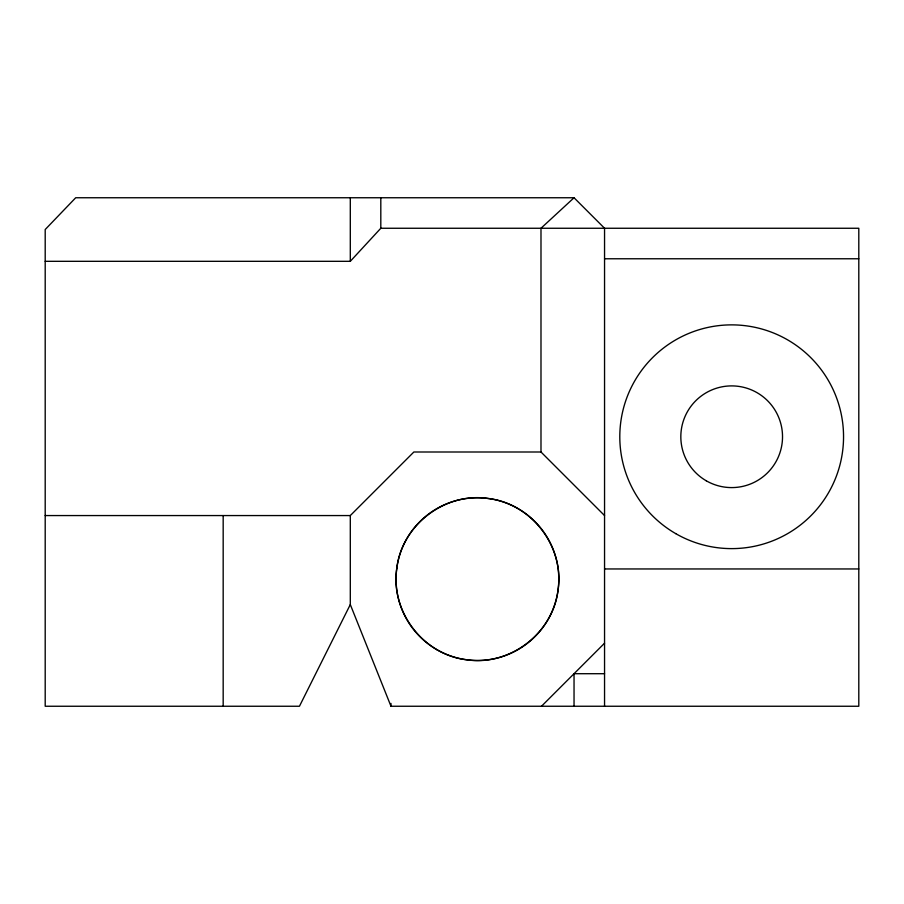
<?xml version="1.0" encoding="UTF-8"?>
<svg xmlns="http://www.w3.org/2000/svg" width="904" height="904" viewBox="0 0 904 904"><rect width="100%" height="100%" fill="white"/><g stroke="black" fill="none" stroke-linecap="round" stroke-linejoin="round"><path stroke-width="1.36" d="M604.55 515.562L540.987 452L413.862 452L350.3 515.562L350.3 604.55L299.45 706.25L45.2 706.25L45.2 229.537L75.71 197.75L574.04 197.75L604.55 228.26L604.55 706.25M45.2 261.312L350.3 261.312L380.81 228.26L380.81 197.75M541.496 706.25L604.55 643.196M574.04 197.75L540.987 228.26L540.987 452M380.81 228.26L858.8 228.26L858.8 706.25L390.98 706.25L350.3 604.55M604.55 258.77L858.8 258.77M45.2 515.562L350.3 515.562M604.55 568.955L858.8 568.955M604.55 673.706L574.04 673.706L574.04 706.25M390.98 703.425L390.98 706.25M350.3 197.75L350.3 261.312M223.175 515.562L223.175 706.25M396.766 568.503C390.178 611.499 423.569 655.016 466.803 659.784C509.799 666.372 553.316 632.981 558.084 589.747C564.672 546.75 531.281 503.234 488.047 498.466C445.05 491.878 401.534 525.269 396.766 568.503M436.745 649.58A81.36 81.36 0 0 0 558.785 579.125A81.36 81.36 0 0 0 436.745 508.669A81.36 81.36 0 0 0 436.745 649.58M675.74 533.631A111.87 111.87 0 0 0 843.545 436.745A111.87 111.87 0 0 0 675.74 339.859A111.87 111.87 0 0 0 675.74 533.631M706.25 480.781A50.85 50.85 0 0 0 782.525 436.745A50.85 50.85 0 0 0 706.25 392.709A50.85 50.85 0 0 0 706.25 480.781"/></g></svg>
